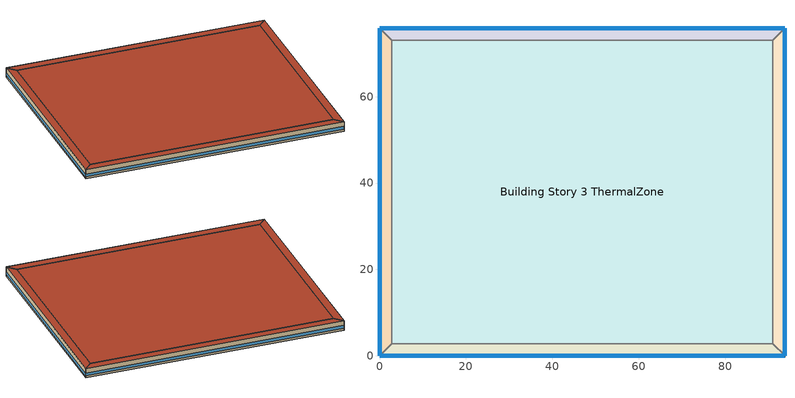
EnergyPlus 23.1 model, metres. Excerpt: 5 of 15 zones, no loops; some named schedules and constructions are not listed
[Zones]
Building Story 3 ThermalZone
 floor adiabatic (Typical Interior Ceiling): 91.04,2.83 2.83,2.83 2.83,73.03 91.04,73.03 z7.2
 wall adiabatic (Typical Interior Wall): 2.83,2.83 91.04,2.83 91.04,73.03 2.83,73.03 2.83,2.83 z7.2:10.8
 roof outside (Typical IEAD Roof R-31.25): 91.04,73.03 2.83,73.03 2.83,2.83 91.04,2.83 z10.8
Building Story 3 ThermalZone 1
 floor adiabatic (Typical Interior Ceiling): 93.87,0 0,0 2.83,2.83 91.04,2.83 z7.2
 wall outside (Typical Insulated Steel Framed Exterior Wall R-20.41): 0,0 93.87,0 z7.2:10.8
 wall adiabatic (Typical Interior Wall): 93.87,0 91.04,2.83 2.83,2.83 0,0 z7.2:10.8
 window (U 0.48 SHGC 0.40 Dbl Ref-D Clr 6mm/13mm): 0.03,0 93.84,0 z7.96:9.04
 roof outside (Typical IEAD Roof R-31.25): 91.04,2.83 2.83,2.83 0,0 93.87,0 z10.8
Building Story 3 ThermalZone 2
 floor adiabatic (Typical Interior Ceiling): 0,0 0,75.85 2.83,73.03 2.83,2.83 z7.2
 wall outside (Typical Insulated Steel Framed Exterior Wall R-20.41): 0,75.85 0,0 z7.2:10.8
 wall adiabatic (Typical Interior Wall): 0,0 2.83,2.83 2.83,73.03 0,75.85 z7.2:10.8
 window (U 0.48 SHGC 0.40 Dbl Ref-D Clr 6mm/13mm): 0,75.83 0,0.03 z7.96:9.04
 roof outside (Typical IEAD Roof R-31.25): 2.83,2.83 2.83,73.03 0,75.85 0,0 z10.8
Building Story 3 ThermalZone 3
 floor adiabatic (Typical Interior Ceiling): 0,75.85 93.86,75.85 91.04,73.03 2.83,73.03 z7.2
 wall outside (Typical Insulated Steel Framed Exterior Wall R-20.41): 93.86,75.85 0,75.85 z7.2:10.8
 wall adiabatic (Typical Interior Wall): 0,75.85 2.83,73.03 91.04,73.03 93.86,75.85 z7.2:10.8
 window (U 0.48 SHGC 0.40 Dbl Ref-D Clr 6mm/13mm): 93.84,75.85 0.03,75.85 z7.96:9.04
 roof outside (Typical IEAD Roof R-31.25): 2.83,73.03 91.04,73.03 93.86,75.85 0,75.85 z10.8
Building Story 3 ThermalZone 4
 floor adiabatic (Typical Interior Ceiling): 93.86,75.85 93.87,0 91.04,2.83 91.04,73.03 z7.2
 wall outside (Typical Insulated Steel Framed Exterior Wall R-20.41): 93.87,0 93.86,75.85 z7.2:10.8
 wall adiabatic (Typical Interior Wall): 93.86,75.85 91.04,73.03 91.04,2.83 93.87,0 z7.2:10.8
 window (U 0.48 SHGC 0.40 Dbl Ref-D Clr 6mm/13mm): 93.87,0.03 93.86,75.83 z7.96:9.04
 roof outside (Typical IEAD Roof R-31.25): 91.04,73.03 91.04,2.83 93.87,0 93.86,75.85 z10.8
[Schedule:Week:Daily]
SchoolSecondary BLDG_OCC_SCH_Offices Week Rule - Jan1-Jan1: SchoolSecondary BLDG_OCC_SCH_Offices Wknd Day, SchoolSecondary BLDG_OCC_SCH_Offices Wknd Day, SchoolSecondary BLDG_OCC_SCH_Offices Wknd Day, SchoolSecondary BLDG_OCC_SCH_Offices Wknd Day, SchoolSecondary BLDG_OCC_SCH_Offices Wknd Day, SchoolSecondary BLDG_OCC_SCH_Offices Wknd Day, SchoolSecondary BLDG_OCC_SCH_Offices Wknd Day, SchoolSecondary BLDG_OCC_SCH_Offices Default, SchoolSecondary BLDG_OCC_SCH_Offices Summer Design Day, SchoolSecondary BLDG_OCC_SCH_Offices Winter Design Day, SchoolSecondary BLDG_OCC_SCH_Offices Default, SchoolSecondary BLDG_OCC_SCH_Offices Default
SchoolSecondary BLDG_OCC_SCH_Offices Week Rule - Jan2-Jun25: SchoolSecondary BLDG_OCC_SCH_Offices Wknd Day, SchoolSecondary BLDG_OCC_SCH_Offices Wkdy|SmrDsn Day, SchoolSecondary BLDG_OCC_SCH_Offices Wkdy|SmrDsn Day, SchoolSecondary BLDG_OCC_SCH_Offices Wkdy|SmrDsn Day, SchoolSecondary BLDG_OCC_SCH_Offices Wkdy|SmrDsn Day, SchoolSecondary BLDG_OCC_SCH_Offices Wkdy|SmrDsn Day, SchoolSecondary BLDG_OCC_SCH_Offices Wknd Day, SchoolSecondary BLDG_OCC_SCH_Offices Default, SchoolSecondary BLDG_OCC_SCH_Offices Summer Design Day, SchoolSecondary BLDG_OCC_SCH_Offices Winter Design Day, SchoolSecondary BLDG_OCC_SCH_Offices Default, SchoolSecondary BLDG_OCC_SCH_Offices Default
SchoolSecondary BLDG_OCC_SCH_Offices Week Rule - Jun26-Jul2: SchoolSecondary BLDG_OCC_SCH_Offices Wknd Day, SchoolSecondary BLDG_OCC_SCH_Offices Wkdy|SmrDsn Day, SchoolSecondary BLDG_OCC_SCH_Offices Wkdy|SmrDsn Day, SchoolSecondary BLDG_OCC_SCH_Offices Wkdy|SmrDsn Day, SchoolSecondary BLDG_OCC_SCH_Offices Wkdy|SmrDsn Day, SchoolSecondary BLDG_OCC_SCH_Offices Wkdy|SmrDsn Day 1, SchoolSecondary BLDG_OCC_SCH_Offices Wknd Day 1, SchoolSecondary BLDG_OCC_SCH_Offices Default, SchoolSecondary BLDG_OCC_SCH_Offices Summer Design Day, SchoolSecondary BLDG_OCC_SCH_Offices Winter Design Day, SchoolSecondary BLDG_OCC_SCH_Offices Default, SchoolSecondary BLDG_OCC_SCH_Offices Default
SchoolSecondary BLDG_OCC_SCH_Offices Week Rule - Jul3-Aug27: SchoolSecondary BLDG_OCC_SCH_Offices Wknd Day 1, SchoolSecondary BLDG_OCC_SCH_Offices Wkdy|SmrDsn Day 1, SchoolSecondary BLDG_OCC_SCH_Offices Wkdy|SmrDsn Day 1, SchoolSecondary BLDG_OCC_SCH_Offices Wkdy|SmrDsn Day 1, SchoolSecondary BLDG_OCC_SCH_Offices Wkdy|SmrDsn Day 1, SchoolSecondary BLDG_OCC_SCH_Offices Wkdy|SmrDsn Day 1, SchoolSecondary BLDG_OCC_SCH_Offices Wknd Day 1, SchoolSecondary BLDG_OCC_SCH_Offices Default, SchoolSecondary BLDG_OCC_SCH_Offices Summer Design Day, SchoolSecondary BLDG_OCC_SCH_Offices Winter Design Day, SchoolSecondary BLDG_OCC_SCH_Offices Default, SchoolSecondary BLDG_OCC_SCH_Offices Default
SchoolSecondary BLDG_OCC_SCH_Offices Week Rule - Aug28-Sep3: SchoolSecondary BLDG_OCC_SCH_Offices Wknd Day 1, SchoolSecondary BLDG_OCC_SCH_Offices Wkdy|SmrDsn Day 1, SchoolSecondary BLDG_OCC_SCH_Offices Wkdy|SmrDsn Day 1, SchoolSecondary BLDG_OCC_SCH_Offices Wkdy|SmrDsn Day 1, SchoolSecondary BLDG_OCC_SCH_Offices Wkdy|SmrDsn Day 2, SchoolSecondary BLDG_OCC_SCH_Offices Wkdy|SmrDsn Day 2, SchoolSecondary BLDG_OCC_SCH_Offices Default, SchoolSecondary BLDG_OCC_SCH_Offices Default, SchoolSecondary BLDG_OCC_SCH_Offices Summer Design Day, SchoolSecondary BLDG_OCC_SCH_Offices Winter Design Day, SchoolSecondary BLDG_OCC_SCH_Offices Default, SchoolSecondary BLDG_OCC_SCH_Offices Default
SchoolSecondary BLDG_OCC_SCH_Offices Week Rule - Sep4-Dec31: SchoolSecondary BLDG_OCC_SCH_Offices Default, SchoolSecondary BLDG_OCC_SCH_Offices Wkdy|SmrDsn Day 2, SchoolSecondary BLDG_OCC_SCH_Offices Wkdy|SmrDsn Day 2, SchoolSecondary BLDG_OCC_SCH_Offices Wkdy|SmrDsn Day 2, SchoolSecondary BLDG_OCC_SCH_Offices Wkdy|SmrDsn Day 2, SchoolSecondary BLDG_OCC_SCH_Offices Wkdy|SmrDsn Day 2, SchoolSecondary BLDG_OCC_SCH_Offices Default, SchoolSecondary BLDG_OCC_SCH_Offices Default, SchoolSecondary BLDG_OCC_SCH_Offices Summer Design Day, SchoolSecondary BLDG_OCC_SCH_Offices Winter Design Day, SchoolSecondary BLDG_OCC_SCH_Offices Default, SchoolSecondary BLDG_OCC_SCH_Offices Default
Elevator Schedule 3 Week Rule - Jan1-Jan1: 66 space(s) Occ Sch Saturday 3, 66 space(s) Occ Sch Saturday 3, 66 space(s) Occ Sch Saturday 3, 66 space(s) Occ Sch Saturday 3, 66 space(s) Occ Sch Saturday 3, 66 space(s) Occ Sch Saturday 3, 66 space(s) Occ Sch Saturday 3, 66 space(s) Occ Sch Default 3, 66 space(s) Occ Sch Summer Design Day 3, 66 space(s) Occ Sch Winter Design Day 3, 66 space(s) Occ Sch Default 3, 66 space(s) Occ Sch Default 3
Elevator Schedule 3 Week Rule - Jan2-Jun11: 66 space(s) Occ Sch Sunday 3, 66 space(s) Occ Sch Default 3, 66 space(s) Occ Sch Tuesday 19, 66 space(s) Occ Sch Wednesday 19, 66 space(s) Occ Sch Thursday 19, 66 space(s) Occ Sch Friday 19, 66 space(s) Occ Sch Saturday 3, 66 space(s) Occ Sch Default 3, 66 space(s) Occ Sch Summer Design Day 3, 66 space(s) Occ Sch Winter Design Day 3, 66 space(s) Occ Sch Default 3, 66 space(s) Occ Sch Default 3
Elevator Schedule 3 Week Rule - Jun12-Jun18: 66 space(s) Occ Sch Sunday 3, 66 space(s) Occ Sch Default 3, 66 space(s) Occ Sch Tuesday 19, 66 space(s) Occ Sch Wednesday 19, 66 space(s) Occ Sch Thursday 18, 66 space(s) Occ Sch Friday 18, 66 space(s) Occ Sch Saturday 3, 66 space(s) Occ Sch Default 3, 66 space(s) Occ Sch Summer Design Day 3, 66 space(s) Occ Sch Winter Design Day 3, 66 space(s) Occ Sch Default 3, 66 space(s) Occ Sch Default 3
Elevator Schedule 3 Week Rule - Jun19-Jun25: 66 space(s) Occ Sch Sunday 3, 66 space(s) Occ Sch Monday 16, 66 space(s) Occ Sch Tuesday 18, 66 space(s) Occ Sch Wednesday 18, 66 space(s) Occ Sch Thursday 18, 66 space(s) Occ Sch Friday 18, 66 space(s) Occ Sch Saturday 3, 66 space(s) Occ Sch Default 3, 66 space(s) Occ Sch Summer Design Day 3, 66 space(s) Occ Sch Winter Design Day 3, 66 space(s) Occ Sch Default 3, 66 space(s) Occ Sch Default 3
Elevator Schedule 3 Week Rule - Jun26-Jul2: 66 space(s) Occ Sch Sunday 3, 66 space(s) Occ Sch Monday 16, 66 space(s) Occ Sch Tuesday 18, 66 space(s) Occ Sch Wednesday 18, 66 space(s) Occ Sch Thursday 18, 66 space(s) Occ Sch Friday 17, 66 space(s) Occ Sch Saturday 3, 66 space(s) Occ Sch Default 3, 66 space(s) Occ Sch Summer Design Day 3, 66 space(s) Occ Sch Winter Design Day 3, 66 space(s) Occ Sch Default 3, 66 space(s) Occ Sch Default 3
Elevator Schedule 3 Week Rule - Jul3-Aug27: 66 space(s) Occ Sch Sunday 3, 66 space(s) Occ Sch Monday 15, 66 space(s) Occ Sch Tuesday 17, 66 space(s) Occ Sch Wednesday 17, 66 space(s) Occ Sch Thursday 17, 66 space(s) Occ Sch Friday 17, 66 space(s) Occ Sch Saturday 3, 66 space(s) Occ Sch Default 3, 66 space(s) Occ Sch Summer Design Day 3, 66 space(s) Occ Sch Winter Design Day 3, 66 space(s) Occ Sch Default 3, 66 space(s) Occ Sch Default 3
Elevator Schedule 3 Week Rule - Aug28-Sep3: 66 space(s) Occ Sch Sunday 3, 66 space(s) Occ Sch Monday 15, 66 space(s) Occ Sch Tuesday 17, 66 space(s) Occ Sch Wednesday 17, 66 space(s) Occ Sch Thursday 16, 66 space(s) Occ Sch Friday 16, 66 space(s) Occ Sch Saturday 3, 66 space(s) Occ Sch Default 3, 66 space(s) Occ Sch Summer Design Day 3, 66 space(s) Occ Sch Winter Design Day 3, 66 space(s) Occ Sch Default 3, 66 space(s) Occ Sch Default 3
Elevator Schedule 3 Week Rule - Sep4-Sep10: 66 space(s) Occ Sch Sunday 3, 66 space(s) Occ Sch Monday 14, 66 space(s) Occ Sch Tuesday 16, 66 space(s) Occ Sch Wednesday 16, 66 space(s) Occ Sch Thursday 16, 66 space(s) Occ Sch Friday 16, 66 space(s) Occ Sch Saturday 3, 66 space(s) Occ Sch Default 3, 66 space(s) Occ Sch Summer Design Day 3, 66 space(s) Occ Sch Winter Design Day 3, 66 space(s) Occ Sch Default 3, 66 space(s) Occ Sch Default 3
Elevator Schedule 3 Week Rule - Sep11-Sep17: 66 space(s) Occ Sch Sunday 3, 66 space(s) Occ Sch Monday 14, 66 space(s) Occ Sch Tuesday 16, 66 space(s) Occ Sch Wednesday 16, 66 space(s) Occ Sch Thursday 16, 66 space(s) Occ Sch Friday 15, 66 space(s) Occ Sch Saturday 3, 66 space(s) Occ Sch Default 3, 66 space(s) Occ Sch Summer Design Day 3, 66 space(s) Occ Sch Winter Design Day 3, 66 space(s) Occ Sch Default 3, 66 space(s) Occ Sch Default 3
Elevator Schedule 3 Week Rule - Sep18-Dec31: 66 space(s) Occ Sch Sunday 3, 66 space(s) Occ Sch Monday 13, 66 space(s) Occ Sch Tuesday 15, 66 space(s) Occ Sch Wednesday 15, 66 space(s) Occ Sch Thursday 15, 66 space(s) Occ Sch Friday 15, 66 space(s) Occ Sch Saturday 3, 66 space(s) Occ Sch Default 3, 66 space(s) Occ Sch Summer Design Day 3, 66 space(s) Occ Sch Winter Design Day 3, 66 space(s) Occ Sch Default 3, 66 space(s) Occ Sch Default 3
Elevator Schedule 1 Week Rule - Jan1-Jan1: 66 space(s) Occ Sch Saturday 1, 66 space(s) Occ Sch Saturday 1, 66 space(s) Occ Sch Saturday 1, 66 space(s) Occ Sch Saturday 1, 66 space(s) Occ Sch Saturday 1, 66 space(s) Occ Sch Saturday 1, 66 space(s) Occ Sch Saturday 1, 66 space(s) Occ Sch Default 1, 66 space(s) Occ Sch Summer Design Day 1, 66 space(s) Occ Sch Winter Design Day 1, 66 space(s) Occ Sch Default 1, 66 space(s) Occ Sch Default 1
Elevator Schedule 1 Week Rule - Jan2-Jun11: 66 space(s) Occ Sch Sunday 1, 66 space(s) Occ Sch Default 1, 66 space(s) Occ Sch Tuesday 9, 66 space(s) Occ Sch Wednesday 9, 66 space(s) Occ Sch Thursday 9, 66 space(s) Occ Sch Friday 9, 66 space(s) Occ Sch Saturday 1, 66 space(s) Occ Sch Default 1, 66 space(s) Occ Sch Summer Design Day 1, 66 space(s) Occ Sch Winter Design Day 1, 66 space(s) Occ Sch Default 1, 66 space(s) Occ Sch Default 1
Elevator Schedule 1 Week Rule - Jun12-Jun18: 66 space(s) Occ Sch Sunday 1, 66 space(s) Occ Sch Default 1, 66 space(s) Occ Sch Tuesday 9, 66 space(s) Occ Sch Wednesday 9, 66 space(s) Occ Sch Thursday 8, 66 space(s) Occ Sch Friday 8, 66 space(s) Occ Sch Saturday 1, 66 space(s) Occ Sch Default 1, 66 space(s) Occ Sch Summer Design Day 1, 66 space(s) Occ Sch Winter Design Day 1, 66 space(s) Occ Sch Default 1, 66 space(s) Occ Sch Default 1
Elevator Schedule 1 Week Rule - Jun19-Jun25: 66 space(s) Occ Sch Sunday 1, 66 space(s) Occ Sch Monday 8, 66 space(s) Occ Sch Tuesday 8, 66 space(s) Occ Sch Wednesday 8, 66 space(s) Occ Sch Thursday 8, 66 space(s) Occ Sch Friday 8, 66 space(s) Occ Sch Saturday 1, 66 space(s) Occ Sch Default 1, 66 space(s) Occ Sch Summer Design Day 1, 66 space(s) Occ Sch Winter Design Day 1, 66 space(s) Occ Sch Default 1, 66 space(s) Occ Sch Default 1
Elevator Schedule 1 Week Rule - Jun26-Jul2: 66 space(s) Occ Sch Sunday 1, 66 space(s) Occ Sch Monday 8, 66 space(s) Occ Sch Tuesday 8, 66 space(s) Occ Sch Wednesday 8, 66 space(s) Occ Sch Thursday 8, 66 space(s) Occ Sch Friday 7, 66 space(s) Occ Sch Saturday 1, 66 space(s) Occ Sch Default 1, 66 space(s) Occ Sch Summer Design Day 1, 66 space(s) Occ Sch Winter Design Day 1, 66 space(s) Occ Sch Default 1, 66 space(s) Occ Sch Default 1
Elevator Schedule 1 Week Rule - Jul3-Aug27: 66 space(s) Occ Sch Sunday 1, 66 space(s) Occ Sch Monday 7, 66 space(s) Occ Sch Tuesday 7, 66 space(s) Occ Sch Wednesday 7, 66 space(s) Occ Sch Thursday 7, 66 space(s) Occ Sch Friday 7, 66 space(s) Occ Sch Saturday 1, 66 space(s) Occ Sch Default 1, 66 space(s) Occ Sch Summer Design Day 1, 66 space(s) Occ Sch Winter Design Day 1, 66 space(s) Occ Sch Default 1, 66 space(s) Occ Sch Default 1
Elevator Schedule 1 Week Rule - Aug28-Sep3: 66 space(s) Occ Sch Sunday 1, 66 space(s) Occ Sch Monday 7, 66 space(s) Occ Sch Tuesday 7, 66 space(s) Occ Sch Wednesday 7, 66 space(s) Occ Sch Thursday 6, 66 space(s) Occ Sch Friday 6, 66 space(s) Occ Sch Saturday 1, 66 space(s) Occ Sch Default 1, 66 space(s) Occ Sch Summer Design Day 1, 66 space(s) Occ Sch Winter Design Day 1, 66 space(s) Occ Sch Default 1, 66 space(s) Occ Sch Default 1
Elevator Schedule 1 Week Rule - Sep4-Sep10: 66 space(s) Occ Sch Sunday 1, 66 space(s) Occ Sch Monday 6, 66 space(s) Occ Sch Tuesday 6, 66 space(s) Occ Sch Wednesday 6, 66 space(s) Occ Sch Thursday 6, 66 space(s) Occ Sch Friday 6, 66 space(s) Occ Sch Saturday 1, 66 space(s) Occ Sch Default 1, 66 space(s) Occ Sch Summer Design Day 1, 66 space(s) Occ Sch Winter Design Day 1, 66 space(s) Occ Sch Default 1, 66 space(s) Occ Sch Default 1
Elevator Schedule 1 Week Rule - Sep11-Sep17: 66 space(s) Occ Sch Sunday 1, 66 space(s) Occ Sch Monday 6, 66 space(s) Occ Sch Tuesday 6, 66 space(s) Occ Sch Wednesday 6, 66 space(s) Occ Sch Thursday 6, 66 space(s) Occ Sch Friday 5, 66 space(s) Occ Sch Saturday 1, 66 space(s) Occ Sch Default 1, 66 space(s) Occ Sch Summer Design Day 1, 66 space(s) Occ Sch Winter Design Day 1, 66 space(s) Occ Sch Default 1, 66 space(s) Occ Sch Default 1
Elevator Schedule 1 Week Rule - Sep18-Dec31: 66 space(s) Occ Sch Sunday 1, 66 space(s) Occ Sch Monday 5, 66 space(s) Occ Sch Tuesday 5, 66 space(s) Occ Sch Wednesday 5, 66 space(s) Occ Sch Thursday 5, 66 space(s) Occ Sch Friday 5, 66 space(s) Occ Sch Saturday 1, 66 space(s) Occ Sch Default 1, 66 space(s) Occ Sch Summer Design Day 1, 66 space(s) Occ Sch Winter Design Day 1, 66 space(s) Occ Sch Default 1, 66 space(s) Occ Sch Default 1
Elevator Schedule 2 Week Rule - Jan1-Jan1: 66 space(s) Occ Sch Saturday 2, 66 space(s) Occ Sch Saturday 2, 66 space(s) Occ Sch Saturday 2, 66 space(s) Occ Sch Saturday 2, 66 space(s) Occ Sch Saturday 2, 66 space(s) Occ Sch Saturday 2, 66 space(s) Occ Sch Saturday 2, 66 space(s) Occ Sch Default 2, 66 space(s) Occ Sch Summer Design Day 2, 66 space(s) Occ Sch Winter Design Day 2, 66 space(s) Occ Sch Default 2, 66 space(s) Occ Sch Default 2
Elevator Schedule 2 Week Rule - Jan2-Jun11: 66 space(s) Occ Sch Sunday 2, 66 space(s) Occ Sch Default 2, 66 space(s) Occ Sch Tuesday 14, 66 space(s) Occ Sch Wednesday 14, 66 space(s) Occ Sch Thursday 14, 66 space(s) Occ Sch Friday 14, 66 space(s) Occ Sch Saturday 2, 66 space(s) Occ Sch Default 2, 66 space(s) Occ Sch Summer Design Day 2, 66 space(s) Occ Sch Winter Design Day 2, 66 space(s) Occ Sch Default 2, 66 space(s) Occ Sch Default 2
Elevator Schedule 2 Week Rule - Jun12-Jun18: 66 space(s) Occ Sch Sunday 2, 66 space(s) Occ Sch Default 2, 66 space(s) Occ Sch Tuesday 14, 66 space(s) Occ Sch Wednesday 14, 66 space(s) Occ Sch Thursday 13, 66 space(s) Occ Sch Friday 13, 66 space(s) Occ Sch Saturday 2, 66 space(s) Occ Sch Default 2, 66 space(s) Occ Sch Summer Design Day 2, 66 space(s) Occ Sch Winter Design Day 2, 66 space(s) Occ Sch Default 2, 66 space(s) Occ Sch Default 2
Elevator Schedule 2 Week Rule - Jun19-Jun25: 66 space(s) Occ Sch Sunday 2, 66 space(s) Occ Sch Monday 12, 66 space(s) Occ Sch Tuesday 13, 66 space(s) Occ Sch Wednesday 13, 66 space(s) Occ Sch Thursday 13, 66 space(s) Occ Sch Friday 13, 66 space(s) Occ Sch Saturday 2, 66 space(s) Occ Sch Default 2, 66 space(s) Occ Sch Summer Design Day 2, 66 space(s) Occ Sch Winter Design Day 2, 66 space(s) Occ Sch Default 2, 66 space(s) Occ Sch Default 2
Elevator Schedule 2 Week Rule - Jun26-Jul2: 66 space(s) Occ Sch Sunday 2, 66 space(s) Occ Sch Monday 12, 66 space(s) Occ Sch Tuesday 13, 66 space(s) Occ Sch Wednesday 13, 66 space(s) Occ Sch Thursday 13, 66 space(s) Occ Sch Friday 12, 66 space(s) Occ Sch Saturday 2, 66 space(s) Occ Sch Default 2, 66 space(s) Occ Sch Summer Design Day 2, 66 space(s) Occ Sch Winter Design Day 2, 66 space(s) Occ Sch Default 2, 66 space(s) Occ Sch Default 2
Elevator Schedule 2 Week Rule - Jul3-Aug27: 66 space(s) Occ Sch Sunday 2, 66 space(s) Occ Sch Monday 11, 66 space(s) Occ Sch Tuesday 12, 66 space(s) Occ Sch Wednesday 12, 66 space(s) Occ Sch Thursday 12, 66 space(s) Occ Sch Friday 12, 66 space(s) Occ Sch Saturday 2, 66 space(s) Occ Sch Default 2, 66 space(s) Occ Sch Summer Design Day 2, 66 space(s) Occ Sch Winter Design Day 2, 66 space(s) Occ Sch Default 2, 66 space(s) Occ Sch Default 2
Elevator Schedule 2 Week Rule - Aug28-Sep3: 66 space(s) Occ Sch Sunday 2, 66 space(s) Occ Sch Monday 11, 66 space(s) Occ Sch Tuesday 12, 66 space(s) Occ Sch Wednesday 12, 66 space(s) Occ Sch Thursday 11, 66 space(s) Occ Sch Friday 11, 66 space(s) Occ Sch Saturday 2, 66 space(s) Occ Sch Default 2, 66 space(s) Occ Sch Summer Design Day 2, 66 space(s) Occ Sch Winter Design Day 2, 66 space(s) Occ Sch Default 2, 66 space(s) Occ Sch Default 2
Elevator Schedule 2 Week Rule - Sep4-Sep10: 66 space(s) Occ Sch Sunday 2, 66 space(s) Occ Sch Monday 10, 66 space(s) Occ Sch Tuesday 11, 66 space(s) Occ Sch Wednesday 11, 66 space(s) Occ Sch Thursday 11, 66 space(s) Occ Sch Friday 11, 66 space(s) Occ Sch Saturday 2, 66 space(s) Occ Sch Default 2, 66 space(s) Occ Sch Summer Design Day 2, 66 space(s) Occ Sch Winter Design Day 2, 66 space(s) Occ Sch Default 2, 66 space(s) Occ Sch Default 2
Elevator Schedule 2 Week Rule - Sep11-Sep17: 66 space(s) Occ Sch Sunday 2, 66 space(s) Occ Sch Monday 10, 66 space(s) Occ Sch Tuesday 11, 66 space(s) Occ Sch Wednesday 11, 66 space(s) Occ Sch Thursday 11, 66 space(s) Occ Sch Friday 10, 66 space(s) Occ Sch Saturday 2, 66 space(s) Occ Sch Default 2, 66 space(s) Occ Sch Summer Design Day 2, 66 space(s) Occ Sch Winter Design Day 2, 66 space(s) Occ Sch Default 2, 66 space(s) Occ Sch Default 2
Elevator Schedule 2 Week Rule - Sep18-Dec31: 66 space(s) Occ Sch Sunday 2, 66 space(s) Occ Sch Monday 9, 66 space(s) Occ Sch Tuesday 10, 66 space(s) Occ Sch Wednesday 10, 66 space(s) Occ Sch Thursday 10, 66 space(s) Occ Sch Friday 10, 66 space(s) Occ Sch Saturday 2, 66 space(s) Occ Sch Default 2, 66 space(s) Occ Sch Summer Design Day 2, 66 space(s) Occ Sch Winter Design Day 2, 66 space(s) Occ Sch Default 2, 66 space(s) Occ Sch Default 2
DataCenter_EQUIP_SCH Week Rule - Jan1-Jan29: DataCenter_EQUIP_SCH Wknd|Wkdy|Hol Day, DataCenter_EQUIP_SCH Wknd|Wkdy|Hol Day, DataCenter_EQUIP_SCH Wknd|Wkdy|Hol Day, DataCenter_EQUIP_SCH Wknd|Wkdy|Hol Day, DataCenter_EQUIP_SCH Wknd|Wkdy|Hol Day, DataCenter_EQUIP_SCH Wknd|Wkdy|Hol Day, DataCenter_EQUIP_SCH Wknd|Wkdy|Hol Day, Schedule Day 3, DataCenter_EQUIP_SCH Summer Design Day, DataCenter_EQUIP_SCH Winter Design Day 11, Schedule Day 3, Schedule Day 3
DataCenter_EQUIP_SCH Week Rule - Jan30-Feb5: DataCenter_EQUIP_SCH Wknd|Wkdy|Hol Day, DataCenter_EQUIP_SCH Wknd|Wkdy|Hol Day, DataCenter_EQUIP_SCH Wknd|Wkdy|Hol Day 1, DataCenter_EQUIP_SCH Wknd|Wkdy|Hol Day 1, DataCenter_EQUIP_SCH Wknd|Wkdy|Hol Day 1, DataCenter_EQUIP_SCH Wknd|Wkdy|Hol Day 1, DataCenter_EQUIP_SCH Wknd|Wkdy|Hol Day 1, Schedule Day 3, DataCenter_EQUIP_SCH Summer Design Day, DataCenter_EQUIP_SCH Winter Design Day 11, Schedule Day 3, Schedule Day 3
DataCenter_EQUIP_SCH Week Rule - Feb6-Feb26: DataCenter_EQUIP_SCH Wknd|Wkdy|Hol Day 1, DataCenter_EQUIP_SCH Wknd|Wkdy|Hol Day 1, DataCenter_EQUIP_SCH Wknd|Wkdy|Hol Day 1, DataCenter_EQUIP_SCH Wknd|Wkdy|Hol Day 1, DataCenter_EQUIP_SCH Wknd|Wkdy|Hol Day 1, DataCenter_EQUIP_SCH Wknd|Wkdy|Hol Day 1, DataCenter_EQUIP_SCH Wknd|Wkdy|Hol Day 1, Schedule Day 3, DataCenter_EQUIP_SCH Summer Design Day, DataCenter_EQUIP_SCH Winter Design Day 11, Schedule Day 3, Schedule Day 3
DataCenter_EQUIP_SCH Week Rule - Feb27-Mar5: DataCenter_EQUIP_SCH Wknd|Wkdy|Hol Day 1, DataCenter_EQUIP_SCH Wknd|Wkdy|Hol Day 1, DataCenter_EQUIP_SCH Wknd|Wkdy|Hol Day 2, DataCenter_EQUIP_SCH Wknd|Wkdy|Hol Day 2, DataCenter_EQUIP_SCH Wknd|Wkdy|Hol Day 2, DataCenter_EQUIP_SCH Wknd|Wkdy|Hol Day 2, DataCenter_EQUIP_SCH Wknd|Wkdy|Hol Day 2, Schedule Day 3, DataCenter_EQUIP_SCH Summer Design Day, DataCenter_EQUIP_SCH Winter Design Day 11, Schedule Day 3, Schedule Day 3
DataCenter_EQUIP_SCH Week Rule - Mar6-Mar26: DataCenter_EQUIP_SCH Wknd|Wkdy|Hol Day 2, DataCenter_EQUIP_SCH Wknd|Wkdy|Hol Day 2, DataCenter_EQUIP_SCH Wknd|Wkdy|Hol Day 2, DataCenter_EQUIP_SCH Wknd|Wkdy|Hol Day 2, DataCenter_EQUIP_SCH Wknd|Wkdy|Hol Day 2, DataCenter_EQUIP_SCH Wknd|Wkdy|Hol Day 2, DataCenter_EQUIP_SCH Wknd|Wkdy|Hol Day 2, Schedule Day 3, DataCenter_EQUIP_SCH Summer Design Day, DataCenter_EQUIP_SCH Winter Design Day 11, Schedule Day 3, Schedule Day 3
DataCenter_EQUIP_SCH Week Rule - Mar27-Apr2: DataCenter_EQUIP_SCH Wknd|Wkdy|Hol Day 2, DataCenter_EQUIP_SCH Wknd|Wkdy|Hol Day 2, DataCenter_EQUIP_SCH Wknd|Wkdy|Hol Day 2, DataCenter_EQUIP_SCH Wknd|Wkdy|Hol Day 2, DataCenter_EQUIP_SCH Wknd|Wkdy|Hol Day 2, DataCenter_EQUIP_SCH Wknd|Wkdy|Hol Day 3, DataCenter_EQUIP_SCH Wknd|Wkdy|Hol Day 3, Schedule Day 3, DataCenter_EQUIP_SCH Summer Design Day, DataCenter_EQUIP_SCH Winter Design Day 11, Schedule Day 3, Schedule Day 3
DataCenter_EQUIP_SCH Week Rule - Apr3-Apr30: DataCenter_EQUIP_SCH Wknd|Wkdy|Hol Day 3, DataCenter_EQUIP_SCH Wknd|Wkdy|Hol Day 3, DataCenter_EQUIP_SCH Wknd|Wkdy|Hol Day 3, DataCenter_EQUIP_SCH Wknd|Wkdy|Hol Day 3, DataCenter_EQUIP_SCH Wknd|Wkdy|Hol Day 3, DataCenter_EQUIP_SCH Wknd|Wkdy|Hol Day 3, DataCenter_EQUIP_SCH Wknd|Wkdy|Hol Day 3, Schedule Day 3, DataCenter_EQUIP_SCH Summer Design Day, DataCenter_EQUIP_SCH Winter Design Day 11, Schedule Day 3, Schedule Day 3
DataCenter_EQUIP_SCH Week Rule - May1-May28: DataCenter_EQUIP_SCH Wknd|Wkdy|Hol Day 4, DataCenter_EQUIP_SCH Wknd|Wkdy|Hol Day 4, DataCenter_EQUIP_SCH Wknd|Wkdy|Hol Day 4, DataCenter_EQUIP_SCH Wknd|Wkdy|Hol Day 4, DataCenter_EQUIP_SCH Wknd|Wkdy|Hol Day 4, DataCenter_EQUIP_SCH Wknd|Wkdy|Hol Day 4, DataCenter_EQUIP_SCH Wknd|Wkdy|Hol Day 4, Schedule Day 3, DataCenter_EQUIP_SCH Summer Design Day, DataCenter_EQUIP_SCH Winter Design Day 11, Schedule Day 3, Schedule Day 3
DataCenter_EQUIP_SCH Week Rule - May29-Jun4: DataCenter_EQUIP_SCH Wknd|Wkdy|Hol Day 4, DataCenter_EQUIP_SCH Wknd|Wkdy|Hol Day 4, DataCenter_EQUIP_SCH Wknd|Wkdy|Hol Day 4, DataCenter_EQUIP_SCH Wknd|Wkdy|Hol Day 5, DataCenter_EQUIP_SCH Wknd|Wkdy|Hol Day 5, DataCenter_EQUIP_SCH Wknd|Wkdy|Hol Day 5, DataCenter_EQUIP_SCH Wknd|Wkdy|Hol Day 5, Schedule Day 3, DataCenter_EQUIP_SCH Summer Design Day, DataCenter_EQUIP_SCH Winter Design Day 11, Schedule Day 3, Schedule Day 3
DataCenter_EQUIP_SCH Week Rule - Jun5-Jun25: DataCenter_EQUIP_SCH Wknd|Wkdy|Hol Day 5, DataCenter_EQUIP_SCH Wknd|Wkdy|Hol Day 5, DataCenter_EQUIP_SCH Wknd|Wkdy|Hol Day 5, DataCenter_EQUIP_SCH Wknd|Wkdy|Hol Day 5, DataCenter_EQUIP_SCH Wknd|Wkdy|Hol Day 5, DataCenter_EQUIP_SCH Wknd|Wkdy|Hol Day 5, DataCenter_EQUIP_SCH Wknd|Wkdy|Hol Day 5, Schedule Day 3, DataCenter_EQUIP_SCH Summer Design Day, DataCenter_EQUIP_SCH Winter Design Day 11, Schedule Day 3, Schedule Day 3
DataCenter_EQUIP_SCH Week Rule - Jun26-Jul2: DataCenter_EQUIP_SCH Wknd|Wkdy|Hol Day 5, DataCenter_EQUIP_SCH Wknd|Wkdy|Hol Day 5, DataCenter_EQUIP_SCH Wknd|Wkdy|Hol Day 5, DataCenter_EQUIP_SCH Wknd|Wkdy|Hol Day 5, DataCenter_EQUIP_SCH Wknd|Wkdy|Hol Day 5, DataCenter_EQUIP_SCH Wknd|Wkdy|Hol Day 6, DataCenter_EQUIP_SCH Wknd|Wkdy|Hol Day 6, Schedule Day 3, DataCenter_EQUIP_SCH Summer Design Day, DataCenter_EQUIP_SCH Winter Design Day 11, Schedule Day 3, Schedule Day 3
DataCenter_EQUIP_SCH Week Rule - Jul3-Jul30: DataCenter_EQUIP_SCH Wknd|Wkdy|Hol Day 6, DataCenter_EQUIP_SCH Wknd|Wkdy|Hol Day 6, DataCenter_EQUIP_SCH Wknd|Wkdy|Hol Day 6, DataCenter_EQUIP_SCH Wknd|Wkdy|Hol Day 6, DataCenter_EQUIP_SCH Wknd|Wkdy|Hol Day 6, DataCenter_EQUIP_SCH Wknd|Wkdy|Hol Day 6, DataCenter_EQUIP_SCH Wknd|Wkdy|Hol Day 6, Schedule Day 3, DataCenter_EQUIP_SCH Summer Design Day, DataCenter_EQUIP_SCH Winter Design Day 11, Schedule Day 3, Schedule Day 3
DataCenter_EQUIP_SCH Week Rule - Jul31-Aug6: DataCenter_EQUIP_SCH Wknd|Wkdy|Hol Day 6, DataCenter_EQUIP_SCH Wknd|Wkdy|Hol Day 7, DataCenter_EQUIP_SCH Wknd|Wkdy|Hol Day 7, DataCenter_EQUIP_SCH Wknd|Wkdy|Hol Day 7, DataCenter_EQUIP_SCH Wknd|Wkdy|Hol Day 7, DataCenter_EQUIP_SCH Wknd|Wkdy|Hol Day 7, DataCenter_EQUIP_SCH Wknd|Wkdy|Hol Day 7, Schedule Day 3, DataCenter_EQUIP_SCH Summer Design Day, DataCenter_EQUIP_SCH Winter Design Day 11, Schedule Day 3, Schedule Day 3
DataCenter_EQUIP_SCH Week Rule - Aug7-Aug27: DataCenter_EQUIP_SCH Wknd|Wkdy|Hol Day 7, DataCenter_EQUIP_SCH Wknd|Wkdy|Hol Day 7, DataCenter_EQUIP_SCH Wknd|Wkdy|Hol Day 7, DataCenter_EQUIP_SCH Wknd|Wkdy|Hol Day 7, DataCenter_EQUIP_SCH Wknd|Wkdy|Hol Day 7, DataCenter_EQUIP_SCH Wknd|Wkdy|Hol Day 7, DataCenter_EQUIP_SCH Wknd|Wkdy|Hol Day 7, Schedule Day 3, DataCenter_EQUIP_SCH Summer Design Day, DataCenter_EQUIP_SCH Winter Design Day 11, Schedule Day 3, Schedule Day 3
DataCenter_EQUIP_SCH Week Rule - Aug28-Sep3: DataCenter_EQUIP_SCH Wknd|Wkdy|Hol Day 7, DataCenter_EQUIP_SCH Wknd|Wkdy|Hol Day 7, DataCenter_EQUIP_SCH Wknd|Wkdy|Hol Day 7, DataCenter_EQUIP_SCH Wknd|Wkdy|Hol Day 7, DataCenter_EQUIP_SCH Wknd|Wkdy|Hol Day 8, DataCenter_EQUIP_SCH Wknd|Wkdy|Hol Day 8, DataCenter_EQUIP_SCH Wknd|Wkdy|Hol Day 8, Schedule Day 3, DataCenter_EQUIP_SCH Summer Design Day, DataCenter_EQUIP_SCH Winter Design Day 11, Schedule Day 3, Schedule Day 3
DataCenter_EQUIP_SCH Week Rule - Sep4-Sep24: DataCenter_EQUIP_SCH Wknd|Wkdy|Hol Day 8, DataCenter_EQUIP_SCH Wknd|Wkdy|Hol Day 8, DataCenter_EQUIP_SCH Wknd|Wkdy|Hol Day 8, DataCenter_EQUIP_SCH Wknd|Wkdy|Hol Day 8, DataCenter_EQUIP_SCH Wknd|Wkdy|Hol Day 8, DataCenter_EQUIP_SCH Wknd|Wkdy|Hol Day 8, DataCenter_EQUIP_SCH Wknd|Wkdy|Hol Day 8, Schedule Day 3, DataCenter_EQUIP_SCH Summer Design Day, DataCenter_EQUIP_SCH Winter Design Day 11, Schedule Day 3, Schedule Day 3
DataCenter_EQUIP_SCH Week Rule - Sep25-Oct1: DataCenter_EQUIP_SCH Wknd|Wkdy|Hol Day 8, DataCenter_EQUIP_SCH Wknd|Wkdy|Hol Day 8, DataCenter_EQUIP_SCH Wknd|Wkdy|Hol Day 8, DataCenter_EQUIP_SCH Wknd|Wkdy|Hol Day 8, DataCenter_EQUIP_SCH Wknd|Wkdy|Hol Day 8, DataCenter_EQUIP_SCH Wknd|Wkdy|Hol Day 8, DataCenter_EQUIP_SCH Wknd|Wkdy|Hol Day 9, Schedule Day 3, DataCenter_EQUIP_SCH Summer Design Day, DataCenter_EQUIP_SCH Winter Design Day 11, Schedule Day 3, Schedule Day 3
DataCenter_EQUIP_SCH Week Rule - Oct2-Oct29: DataCenter_EQUIP_SCH Wknd|Wkdy|Hol Day 9, DataCenter_EQUIP_SCH Wknd|Wkdy|Hol Day 9, DataCenter_EQUIP_SCH Wknd|Wkdy|Hol Day 9, DataCenter_EQUIP_SCH Wknd|Wkdy|Hol Day 9, DataCenter_EQUIP_SCH Wknd|Wkdy|Hol Day 9, DataCenter_EQUIP_SCH Wknd|Wkdy|Hol Day 9, DataCenter_EQUIP_SCH Wknd|Wkdy|Hol Day 9, Schedule Day 3, DataCenter_EQUIP_SCH Summer Design Day, DataCenter_EQUIP_SCH Winter Design Day 11, Schedule Day 3, Schedule Day 3
DataCenter_EQUIP_SCH Week Rule - Oct30-Nov5: DataCenter_EQUIP_SCH Wknd|Wkdy|Hol Day 9, DataCenter_EQUIP_SCH Wknd|Wkdy|Hol Day 9, DataCenter_EQUIP_SCH Wknd|Wkdy|Hol Day 10, DataCenter_EQUIP_SCH Wknd|Wkdy|Hol Day 10, DataCenter_EQUIP_SCH Wknd|Wkdy|Hol Day 10, DataCenter_EQUIP_SCH Wknd|Wkdy|Hol Day 10, DataCenter_EQUIP_SCH Wknd|Wkdy|Hol Day 10, Schedule Day 3, DataCenter_EQUIP_SCH Summer Design Day, DataCenter_EQUIP_SCH Winter Design Day 11, Schedule Day 3, Schedule Day 3
DataCenter_EQUIP_SCH Week Rule - Nov6-Nov26: DataCenter_EQUIP_SCH Wknd|Wkdy|Hol Day 10, DataCenter_EQUIP_SCH Wknd|Wkdy|Hol Day 10, DataCenter_EQUIP_SCH Wknd|Wkdy|Hol Day 10, DataCenter_EQUIP_SCH Wknd|Wkdy|Hol Day 10, DataCenter_EQUIP_SCH Wknd|Wkdy|Hol Day 10, DataCenter_EQUIP_SCH Wknd|Wkdy|Hol Day 10, DataCenter_EQUIP_SCH Wknd|Wkdy|Hol Day 10, Schedule Day 3, DataCenter_EQUIP_SCH Summer Design Day, DataCenter_EQUIP_SCH Winter Design Day 11, Schedule Day 3, Schedule Day 3
DataCenter_EQUIP_SCH Week Rule - Nov27-Dec3: DataCenter_EQUIP_SCH Wknd|Wkdy|Hol Day 10, DataCenter_EQUIP_SCH Wknd|Wkdy|Hol Day 10, DataCenter_EQUIP_SCH Wknd|Wkdy|Hol Day 10, DataCenter_EQUIP_SCH Wknd|Wkdy|Hol Day 10, DataCenter_EQUIP_SCH Wknd|Wkdy|Hol Day 11, DataCenter_EQUIP_SCH Wknd|Wkdy|Hol Day 11, DataCenter_EQUIP_SCH Wknd|Wkdy|Hol Day 11, Schedule Day 3, DataCenter_EQUIP_SCH Summer Design Day, DataCenter_EQUIP_SCH Winter Design Day 11, Schedule Day 3, Schedule Day 3
DataCenter_EQUIP_SCH Week Rule - Dec4-Dec31: DataCenter_EQUIP_SCH Wknd|Wkdy|Hol Day 11, DataCenter_EQUIP_SCH Wknd|Wkdy|Hol Day 11, DataCenter_EQUIP_SCH Wknd|Wkdy|Hol Day 11, DataCenter_EQUIP_SCH Wknd|Wkdy|Hol Day 11, DataCenter_EQUIP_SCH Wknd|Wkdy|Hol Day 11, DataCenter_EQUIP_SCH Wknd|Wkdy|Hol Day 11, DataCenter_EQUIP_SCH Wknd|Wkdy|Hol Day 11, Schedule Day 3, DataCenter_EQUIP_SCH Summer Design Day, DataCenter_EQUIP_SCH Winter Design Day 11, Schedule Day 3, Schedule Day 3
SchoolSecondary BLDG_EQUIP_SCH_2013 Week Rule - Jan1-Jan1: SchoolSecondary BLDG_EQUIP_SCH_2013 Default|Wknd Day, SchoolSecondary BLDG_EQUIP_SCH_2013 Default|Wknd Day, SchoolSecondary BLDG_EQUIP_SCH_2013 Default|Wknd Day, SchoolSecondary BLDG_EQUIP_SCH_2013 Default|Wknd Day, SchoolSecondary BLDG_EQUIP_SCH_2013 Default|Wknd Day, SchoolSecondary BLDG_EQUIP_SCH_2013 Default|Wknd Day, SchoolSecondary BLDG_EQUIP_SCH_2013 Default|Wknd Day, SchoolSecondary BLDG_EQUIP_SCH_2013 Default, SchoolSecondary BLDG_EQUIP_SCH_2013 Summer Design Day, SchoolSecondary BLDG_EQUIP_SCH_2013 Winter Design Day 2, SchoolSecondary BLDG_EQUIP_SCH_2013 Default, SchoolSecondary BLDG_EQUIP_SCH_2013 Default
SchoolSecondary BLDG_EQUIP_SCH_2013 Week Rule - Jan2-Jun25: SchoolSecondary BLDG_EQUIP_SCH_2013 Default|Wknd Day, SchoolSecondary BLDG_EQUIP_SCH_2013 Wkdy Day, SchoolSecondary BLDG_EQUIP_SCH_2013 Wkdy Day, SchoolSecondary BLDG_EQUIP_SCH_2013 Wkdy Day, SchoolSecondary BLDG_EQUIP_SCH_2013 Wkdy Day, SchoolSecondary BLDG_EQUIP_SCH_2013 Wkdy Day, SchoolSecondary BLDG_EQUIP_SCH_2013 Default|Wknd Day, SchoolSecondary BLDG_EQUIP_SCH_2013 Default, SchoolSecondary BLDG_EQUIP_SCH_2013 Summer Design Day, SchoolSecondary BLDG_EQUIP_SCH_2013 Winter Design Day 2, SchoolSecondary BLDG_EQUIP_SCH_2013 Default, SchoolSecondary BLDG_EQUIP_SCH_2013 Default
SchoolSecondary BLDG_EQUIP_SCH_2013 Week Rule - Jun26-Jul2: SchoolSecondary BLDG_EQUIP_SCH_2013 Default|Wknd Day, SchoolSecondary BLDG_EQUIP_SCH_2013 Wkdy Day, SchoolSecondary BLDG_EQUIP_SCH_2013 Wkdy Day, SchoolSecondary BLDG_EQUIP_SCH_2013 Wkdy Day, SchoolSecondary BLDG_EQUIP_SCH_2013 Wkdy Day, SchoolSecondary BLDG_EQUIP_SCH_2013 Wkdy Day 1, SchoolSecondary BLDG_EQUIP_SCH_2013 Default|Wknd Day 1, SchoolSecondary BLDG_EQUIP_SCH_2013 Default, SchoolSecondary BLDG_EQUIP_SCH_2013 Summer Design Day, SchoolSecondary BLDG_EQUIP_SCH_2013 Winter Design Day 2, SchoolSecondary BLDG_EQUIP_SCH_2013 Default, SchoolSecondary BLDG_EQUIP_SCH_2013 Default
SchoolSecondary BLDG_EQUIP_SCH_2013 Week Rule - Jul3-Aug27: SchoolSecondary BLDG_EQUIP_SCH_2013 Default|Wknd Day 1, SchoolSecondary BLDG_EQUIP_SCH_2013 Wkdy Day 1, SchoolSecondary BLDG_EQUIP_SCH_2013 Wkdy Day 1, SchoolSecondary BLDG_EQUIP_SCH_2013 Wkdy Day 1, SchoolSecondary BLDG_EQUIP_SCH_2013 Wkdy Day 1, SchoolSecondary BLDG_EQUIP_SCH_2013 Wkdy Day 1, SchoolSecondary BLDG_EQUIP_SCH_2013 Default|Wknd Day 1, SchoolSecondary BLDG_EQUIP_SCH_2013 Default, SchoolSecondary BLDG_EQUIP_SCH_2013 Summer Design Day, SchoolSecondary BLDG_EQUIP_SCH_2013 Winter Design Day 2, SchoolSecondary BLDG_EQUIP_SCH_2013 Default, SchoolSecondary BLDG_EQUIP_SCH_2013 Default
SchoolSecondary BLDG_EQUIP_SCH_2013 Week Rule - Aug28-Sep3: SchoolSecondary BLDG_EQUIP_SCH_2013 Default|Wknd Day 1, SchoolSecondary BLDG_EQUIP_SCH_2013 Wkdy Day 1, SchoolSecondary BLDG_EQUIP_SCH_2013 Wkdy Day 1, SchoolSecondary BLDG_EQUIP_SCH_2013 Wkdy Day 1, SchoolSecondary BLDG_EQUIP_SCH_2013 Wkdy Day 2, SchoolSecondary BLDG_EQUIP_SCH_2013 Wkdy Day 2, SchoolSecondary BLDG_EQUIP_SCH_2013 Default|Wknd Day 2, SchoolSecondary BLDG_EQUIP_SCH_2013 Default, SchoolSecondary BLDG_EQUIP_SCH_2013 Summer Design Day, SchoolSecondary BLDG_EQUIP_SCH_2013 Winter Design Day 2, SchoolSecondary BLDG_EQUIP_SCH_2013 Default, SchoolSecondary BLDG_EQUIP_SCH_2013 Default
SchoolSecondary BLDG_EQUIP_SCH_2013 Week Rule - Sep4-Dec31: SchoolSecondary BLDG_EQUIP_SCH_2013 Default|Wknd Day 2, SchoolSecondary BLDG_EQUIP_SCH_2013 Wkdy Day 2, SchoolSecondary BLDG_EQUIP_SCH_2013 Wkdy Day 2, SchoolSecondary BLDG_EQUIP_SCH_2013 Wkdy Day 2, SchoolSecondary BLDG_EQUIP_SCH_2013 Wkdy Day 2, SchoolSecondary BLDG_EQUIP_SCH_2013 Wkdy Day 2, SchoolSecondary BLDG_EQUIP_SCH_2013 Default|Wknd Day 2, SchoolSecondary BLDG_EQUIP_SCH_2013 Default, SchoolSecondary BLDG_EQUIP_SCH_2013 Summer Design Day, SchoolSecondary BLDG_EQUIP_SCH_2013 Winter Design Day 2, SchoolSecondary BLDG_EQUIP_SCH_2013 Default, SchoolSecondary BLDG_EQUIP_SCH_2013 Default
SchoolSecondary KITCHEN_ELEC_EQUIP_SCH Week Rule - Jan1-Jan1: SchoolSecondary KITCHEN_ELEC_EQUIP_SCH Wknd Day, SchoolSecondary KITCHEN_ELEC_EQUIP_SCH Wknd Day, SchoolSecondary KITCHEN_ELEC_EQUIP_SCH Wknd Day, SchoolSecondary KITCHEN_ELEC_EQUIP_SCH Wknd Day, SchoolSecondary KITCHEN_ELEC_EQUIP_SCH Wknd Day, SchoolSecondary KITCHEN_ELEC_EQUIP_SCH Wknd Day, SchoolSecondary KITCHEN_ELEC_EQUIP_SCH Wknd Day, SchoolSecondary KITCHEN_ELEC_EQUIP_SCH Default, SchoolSecondary KITCHEN_ELEC_EQUIP_SCH Summer Design Day, SchoolSecondary KITCHEN_ELEC_EQUIP_SCH Winter Design Day, SchoolSecondary KITCHEN_ELEC_EQUIP_SCH Default, SchoolSecondary KITCHEN_ELEC_EQUIP_SCH Default
SchoolSecondary KITCHEN_ELEC_EQUIP_SCH Week Rule - Jan2-Jun25: SchoolSecondary KITCHEN_ELEC_EQUIP_SCH Wknd Day, SchoolSecondary KITCHEN_ELEC_EQUIP_SCH Wkdy Day, SchoolSecondary KITCHEN_ELEC_EQUIP_SCH Wkdy Day, SchoolSecondary KITCHEN_ELEC_EQUIP_SCH Wkdy Day, SchoolSecondary KITCHEN_ELEC_EQUIP_SCH Wkdy Day, SchoolSecondary KITCHEN_ELEC_EQUIP_SCH Wkdy Day, SchoolSecondary KITCHEN_ELEC_EQUIP_SCH Wknd Day, SchoolSecondary KITCHEN_ELEC_EQUIP_SCH Default, SchoolSecondary KITCHEN_ELEC_EQUIP_SCH Summer Design Day, SchoolSecondary KITCHEN_ELEC_EQUIP_SCH Winter Design Day, SchoolSecondary KITCHEN_ELEC_EQUIP_SCH Default, SchoolSecondary KITCHEN_ELEC_EQUIP_SCH Default
SchoolSecondary KITCHEN_ELEC_EQUIP_SCH Week Rule - Jun26-Jul2: SchoolSecondary KITCHEN_ELEC_EQUIP_SCH Wknd Day, SchoolSecondary KITCHEN_ELEC_EQUIP_SCH Wkdy Day, SchoolSecondary KITCHEN_ELEC_EQUIP_SCH Wkdy Day, SchoolSecondary KITCHEN_ELEC_EQUIP_SCH Wkdy Day, SchoolSecondary KITCHEN_ELEC_EQUIP_SCH Wkdy Day, SchoolSecondary KITCHEN_ELEC_EQUIP_SCH Wkdy Day 1, SchoolSecondary KITCHEN_ELEC_EQUIP_SCH Wknd Day 1, SchoolSecondary KITCHEN_ELEC_EQUIP_SCH Default, SchoolSecondary KITCHEN_ELEC_EQUIP_SCH Summer Design Day, SchoolSecondary KITCHEN_ELEC_EQUIP_SCH Winter Design Day, SchoolSecondary KITCHEN_ELEC_EQUIP_SCH Default, SchoolSecondary KITCHEN_ELEC_EQUIP_SCH Default
SchoolSecondary KITCHEN_ELEC_EQUIP_SCH Week Rule - Jul3-Aug27: SchoolSecondary KITCHEN_ELEC_EQUIP_SCH Wknd Day 1, SchoolSecondary KITCHEN_ELEC_EQUIP_SCH Wkdy Day 1, SchoolSecondary KITCHEN_ELEC_EQUIP_SCH Wkdy Day 1, SchoolSecondary KITCHEN_ELEC_EQUIP_SCH Wkdy Day 1, SchoolSecondary KITCHEN_ELEC_EQUIP_SCH Wkdy Day 1, SchoolSecondary KITCHEN_ELEC_EQUIP_SCH Wkdy Day 1, SchoolSecondary KITCHEN_ELEC_EQUIP_SCH Wknd Day 1, SchoolSecondary KITCHEN_ELEC_EQUIP_SCH Default, SchoolSecondary KITCHEN_ELEC_EQUIP_SCH Summer Design Day, SchoolSecondary KITCHEN_ELEC_EQUIP_SCH Winter Design Day, SchoolSecondary KITCHEN_ELEC_EQUIP_SCH Default, SchoolSecondary KITCHEN_ELEC_EQUIP_SCH Default
SchoolSecondary KITCHEN_ELEC_EQUIP_SCH Week Rule - Aug28-Sep3: SchoolSecondary KITCHEN_ELEC_EQUIP_SCH Wknd Day 1, SchoolSecondary KITCHEN_ELEC_EQUIP_SCH Wkdy Day 1, SchoolSecondary KITCHEN_ELEC_EQUIP_SCH Wkdy Day 1, SchoolSecondary KITCHEN_ELEC_EQUIP_SCH Wkdy Day 1, SchoolSecondary KITCHEN_ELEC_EQUIP_SCH Wkdy Day 2, SchoolSecondary KITCHEN_ELEC_EQUIP_SCH Wkdy Day 2, SchoolSecondary KITCHEN_ELEC_EQUIP_SCH Default, SchoolSecondary KITCHEN_ELEC_EQUIP_SCH Default, SchoolSecondary KITCHEN_ELEC_EQUIP_SCH Summer Design Day, SchoolSecondary KITCHEN_ELEC_EQUIP_SCH Winter Design Day, SchoolSecondary KITCHEN_ELEC_EQUIP_SCH Default, SchoolSecondary KITCHEN_ELEC_EQUIP_SCH Default
SchoolSecondary KITCHEN_ELEC_EQUIP_SCH Week Rule - Sep4-Dec31: SchoolSecondary KITCHEN_ELEC_EQUIP_SCH Default, SchoolSecondary KITCHEN_ELEC_EQUIP_SCH Wkdy Day 2, SchoolSecondary KITCHEN_ELEC_EQUIP_SCH Wkdy Day 2, SchoolSecondary KITCHEN_ELEC_EQUIP_SCH Wkdy Day 2, SchoolSecondary KITCHEN_ELEC_EQUIP_SCH Wkdy Day 2, SchoolSecondary KITCHEN_ELEC_EQUIP_SCH Wkdy Day 2, SchoolSecondary KITCHEN_ELEC_EQUIP_SCH Default, SchoolSecondary KITCHEN_ELEC_EQUIP_SCH Default, SchoolSecondary KITCHEN_ELEC_EQUIP_SCH Summer Design Day, SchoolSecondary KITCHEN_ELEC_EQUIP_SCH Winter Design Day, SchoolSecondary KITCHEN_ELEC_EQUIP_SCH Default, SchoolSecondary KITCHEN_ELEC_EQUIP_SCH Default
SchoolSecondary KITCHEN_GAS_EQUIP_SCH Week Rule - Jan1-Jan1: SchoolSecondary KITCHEN_GAS_EQUIP_SCH Wknd Day, SchoolSecondary KITCHEN_GAS_EQUIP_SCH Wknd Day, SchoolSecondary KITCHEN_GAS_EQUIP_SCH Wknd Day, SchoolSecondary KITCHEN_GAS_EQUIP_SCH Wknd Day, SchoolSecondary KITCHEN_GAS_EQUIP_SCH Wknd Day, SchoolSecondary KITCHEN_GAS_EQUIP_SCH Wknd Day, SchoolSecondary KITCHEN_GAS_EQUIP_SCH Wknd Day, SchoolSecondary KITCHEN_GAS_EQUIP_SCH Default, SchoolSecondary KITCHEN_GAS_EQUIP_SCH Summer Design Day, SchoolSecondary KITCHEN_GAS_EQUIP_SCH Winter Design Day, SchoolSecondary KITCHEN_GAS_EQUIP_SCH Default, SchoolSecondary KITCHEN_GAS_EQUIP_SCH Default
SchoolSecondary KITCHEN_GAS_EQUIP_SCH Week Rule - Jan2-Jun25: SchoolSecondary KITCHEN_GAS_EQUIP_SCH Wknd Day, SchoolSecondary KITCHEN_GAS_EQUIP_SCH Wkdy|SmrDsn Day, SchoolSecondary KITCHEN_GAS_EQUIP_SCH Wkdy|SmrDsn Day, SchoolSecondary KITCHEN_GAS_EQUIP_SCH Wkdy|SmrDsn Day, SchoolSecondary KITCHEN_GAS_EQUIP_SCH Wkdy|SmrDsn Day, SchoolSecondary KITCHEN_GAS_EQUIP_SCH Wkdy|SmrDsn Day, SchoolSecondary KITCHEN_GAS_EQUIP_SCH Wknd Day, SchoolSecondary KITCHEN_GAS_EQUIP_SCH Default, SchoolSecondary KITCHEN_GAS_EQUIP_SCH Summer Design Day, SchoolSecondary KITCHEN_GAS_EQUIP_SCH Winter Design Day, SchoolSecondary KITCHEN_GAS_EQUIP_SCH Default, SchoolSecondary KITCHEN_GAS_EQUIP_SCH Default
SchoolSecondary KITCHEN_GAS_EQUIP_SCH Week Rule - Jun26-Jul2: SchoolSecondary KITCHEN_GAS_EQUIP_SCH Wknd Day, SchoolSecondary KITCHEN_GAS_EQUIP_SCH Wkdy|SmrDsn Day, SchoolSecondary KITCHEN_GAS_EQUIP_SCH Wkdy|SmrDsn Day, SchoolSecondary KITCHEN_GAS_EQUIP_SCH Wkdy|SmrDsn Day, SchoolSecondary KITCHEN_GAS_EQUIP_SCH Wkdy|SmrDsn Day, SchoolSecondary KITCHEN_GAS_EQUIP_SCH Wkdy|SmrDsn Day 1, SchoolSecondary KITCHEN_GAS_EQUIP_SCH Wknd Day 1, SchoolSecondary KITCHEN_GAS_EQUIP_SCH Default, SchoolSecondary KITCHEN_GAS_EQUIP_SCH Summer Design Day, SchoolSecondary KITCHEN_GAS_EQUIP_SCH Winter Design Day, SchoolSecondary KITCHEN_GAS_EQUIP_SCH Default, SchoolSecondary KITCHEN_GAS_EQUIP_SCH Default
SchoolSecondary KITCHEN_GAS_EQUIP_SCH Week Rule - Jul3-Aug27: SchoolSecondary KITCHEN_GAS_EQUIP_SCH Wknd Day 1, SchoolSecondary KITCHEN_GAS_EQUIP_SCH Wkdy|SmrDsn Day 1, SchoolSecondary KITCHEN_GAS_EQUIP_SCH Wkdy|SmrDsn Day 1, SchoolSecondary KITCHEN_GAS_EQUIP_SCH Wkdy|SmrDsn Day 1, SchoolSecondary KITCHEN_GAS_EQUIP_SCH Wkdy|SmrDsn Day 1, SchoolSecondary KITCHEN_GAS_EQUIP_SCH Wkdy|SmrDsn Day 1, SchoolSecondary KITCHEN_GAS_EQUIP_SCH Wknd Day 1, SchoolSecondary KITCHEN_GAS_EQUIP_SCH Default, SchoolSecondary KITCHEN_GAS_EQUIP_SCH Summer Design Day, SchoolSecondary KITCHEN_GAS_EQUIP_SCH Winter Design Day, SchoolSecondary KITCHEN_GAS_EQUIP_SCH Default, SchoolSecondary KITCHEN_GAS_EQUIP_SCH Default
SchoolSecondary KITCHEN_GAS_EQUIP_SCH Week Rule - Aug28-Sep3: SchoolSecondary KITCHEN_GAS_EQUIP_SCH Wknd Day 1, SchoolSecondary KITCHEN_GAS_EQUIP_SCH Wkdy|SmrDsn Day 1, SchoolSecondary KITCHEN_GAS_EQUIP_SCH Wkdy|SmrDsn Day 1, SchoolSecondary KITCHEN_GAS_EQUIP_SCH Wkdy|SmrDsn Day 1, SchoolSecondary KITCHEN_GAS_EQUIP_SCH Wkdy|SmrDsn Day 2, SchoolSecondary KITCHEN_GAS_EQUIP_SCH Wkdy|SmrDsn Day 2, SchoolSecondary KITCHEN_GAS_EQUIP_SCH Default, SchoolSecondary KITCHEN_GAS_EQUIP_SCH Default, SchoolSecondary KITCHEN_GAS_EQUIP_SCH Summer Design Day, SchoolSecondary KITCHEN_GAS_EQUIP_SCH Winter Design Day, SchoolSecondary KITCHEN_GAS_EQUIP_SCH Default, SchoolSecondary KITCHEN_GAS_EQUIP_SCH Default
SchoolSecondary KITCHEN_GAS_EQUIP_SCH Week Rule - Sep4-Dec31: SchoolSecondary KITCHEN_GAS_EQUIP_SCH Default, SchoolSecondary KITCHEN_GAS_EQUIP_SCH Wkdy|SmrDsn Day 2, SchoolSecondary KITCHEN_GAS_EQUIP_SCH Wkdy|SmrDsn Day 2, SchoolSecondary KITCHEN_GAS_EQUIP_SCH Wkdy|SmrDsn Day 2, SchoolSecondary KITCHEN_GAS_EQUIP_SCH Wkdy|SmrDsn Day 2, SchoolSecondary KITCHEN_GAS_EQUIP_SCH Wkdy|SmrDsn Day 2, SchoolSecondary KITCHEN_GAS_EQUIP_SCH Default, SchoolSecondary KITCHEN_GAS_EQUIP_SCH Default, SchoolSecondary KITCHEN_GAS_EQUIP_SCH Summer Design Day, SchoolSecondary KITCHEN_GAS_EQUIP_SCH Winter Design Day, SchoolSecondary KITCHEN_GAS_EQUIP_SCH Default, SchoolSecondary KITCHEN_GAS_EQUIP_SCH Default
[Schedule:Year]
SchoolSecondary BLDG_LIGHT_SCH_2013: SchoolSecondary BLDG_LIGHT_SCH_2013 Week Rule - Jan1-Jan1, 1, 1, 1, 1, SchoolSecondary BLDG_LIGHT_SCH_2013 Week Rule - Jan2-Jun25, 1, 2, 6, 25, SchoolSecondary BLDG_LIGHT_SCH_2013 Week Rule - Jun26-Jul2, 6, 26, 7, 2, SchoolSecondary BLDG_LIGHT_SCH_2013 Week Rule - Jul3-Aug27, 7, 3, 8, 27, SchoolSecondary BLDG_LIGHT_SCH_2013 Week Rule - Aug28-Sep3, 8, 28, 9, 3, SchoolSecondary BLDG_LIGHT_SCH_2013 Week Rule - Sep4-Dec31, 9, 4, 12, 31
SchoolSecondary BLDG_LIGHT_CLASSROOM_SCH_2013: SchoolSecondary BLDG_LIGHT_CLASSROOM_SCH_2013 Week Rule - Jan1-Jan1, 1, 1, 1, 1, SchoolSecondary BLDG_LIGHT_CLASSROOM_SCH_2013 Week Rule - Jan2-Jun25, 1, 2, 6, 25, SchoolSecondary BLDG_LIGHT_CLASSROOM_SCH_2013 Week Rule - Jun26-Jul2, 6, 26, 7, 2, SchoolSecondary BLDG_LIGHT_CLASSROOM_SCH_2013 Week Rule - Jul3-Aug27, 7, 3, 8, 27, SchoolSecondary BLDG_LIGHT_CLASSROOM_SCH_2013 Week Rule - Aug28-Sep3, 8, 28, 9, 3, SchoolSecondary BLDG_LIGHT_CLASSROOM_SCH_2013 Week Rule - Sep4-Dec31, 9, 4, 12, 31
SchoolSecondary BLDG_LIGHT_CORRIDOR_SCH_2013: SchoolSecondary BLDG_LIGHT_CORRIDOR_SCH_2013 Week Rule - Jan1-Jan1, 1, 1, 1, 1, SchoolSecondary BLDG_LIGHT_CORRIDOR_SCH_2013 Week Rule - Jan2-Jun25, 1, 2, 6, 25, SchoolSecondary BLDG_LIGHT_CORRIDOR_SCH_2013 Week Rule - Jun26-Jul2, 6, 26, 7, 2, SchoolSecondary BLDG_LIGHT_CORRIDOR_SCH_2013 Week Rule - Jul3-Aug27, 7, 3, 8, 27, SchoolSecondary BLDG_LIGHT_CORRIDOR_SCH_2013 Week Rule - Aug28-Sep3, 8, 28, 9, 3, SchoolSecondary BLDG_LIGHT_CORRIDOR_SCH_2013 Week Rule - Sep4-Dec31, 9, 4, 12, 31
SchoolSecondary BLDG_LIGHT_GYM_SCH_2013: SchoolSecondary BLDG_LIGHT_GYM_SCH_2013 Week Rule - Jan1-Jan1, 1, 1, 1, 1, SchoolSecondary BLDG_LIGHT_GYM_SCH_2013 Week Rule - Jan2-Jun25, 1, 2, 6, 25, SchoolSecondary BLDG_LIGHT_GYM_SCH_2013 Week Rule - Jun26-Jul2, 6, 26, 7, 2, SchoolSecondary BLDG_LIGHT_GYM_SCH_2013 Week Rule - Jul3-Aug27, 7, 3, 8, 27, SchoolSecondary BLDG_LIGHT_GYM_SCH_2013 Week Rule - Aug28-Sep3, 8, 28, 9, 3, SchoolSecondary BLDG_LIGHT_GYM_SCH_2013 Week Rule - Sep4-Dec31, 9, 4, 12, 31
SchoolSecondary BLDG_LIGHT_LIBRARY_SCH_2013: SchoolSecondary BLDG_LIGHT_LIBRARY_SCH_2013 Week Rule - Jan1-Jan1, 1, 1, 1, 1, SchoolSecondary BLDG_LIGHT_LIBRARY_SCH_2013 Week Rule - Jan2-Jun25, 1, 2, 6, 25, SchoolSecondary BLDG_LIGHT_LIBRARY_SCH_2013 Week Rule - Jun26-Jul2, 6, 26, 7, 2, SchoolSecondary BLDG_LIGHT_LIBRARY_SCH_2013 Week Rule - Jul3-Aug27, 7, 3, 8, 27, SchoolSecondary BLDG_LIGHT_LIBRARY_SCH_2013 Week Rule - Aug28-Sep3, 8, 28, 9, 3, SchoolSecondary BLDG_LIGHT_LIBRARY_SCH_2013 Week Rule - Sep4-Dec31, 9, 4, 12, 31
